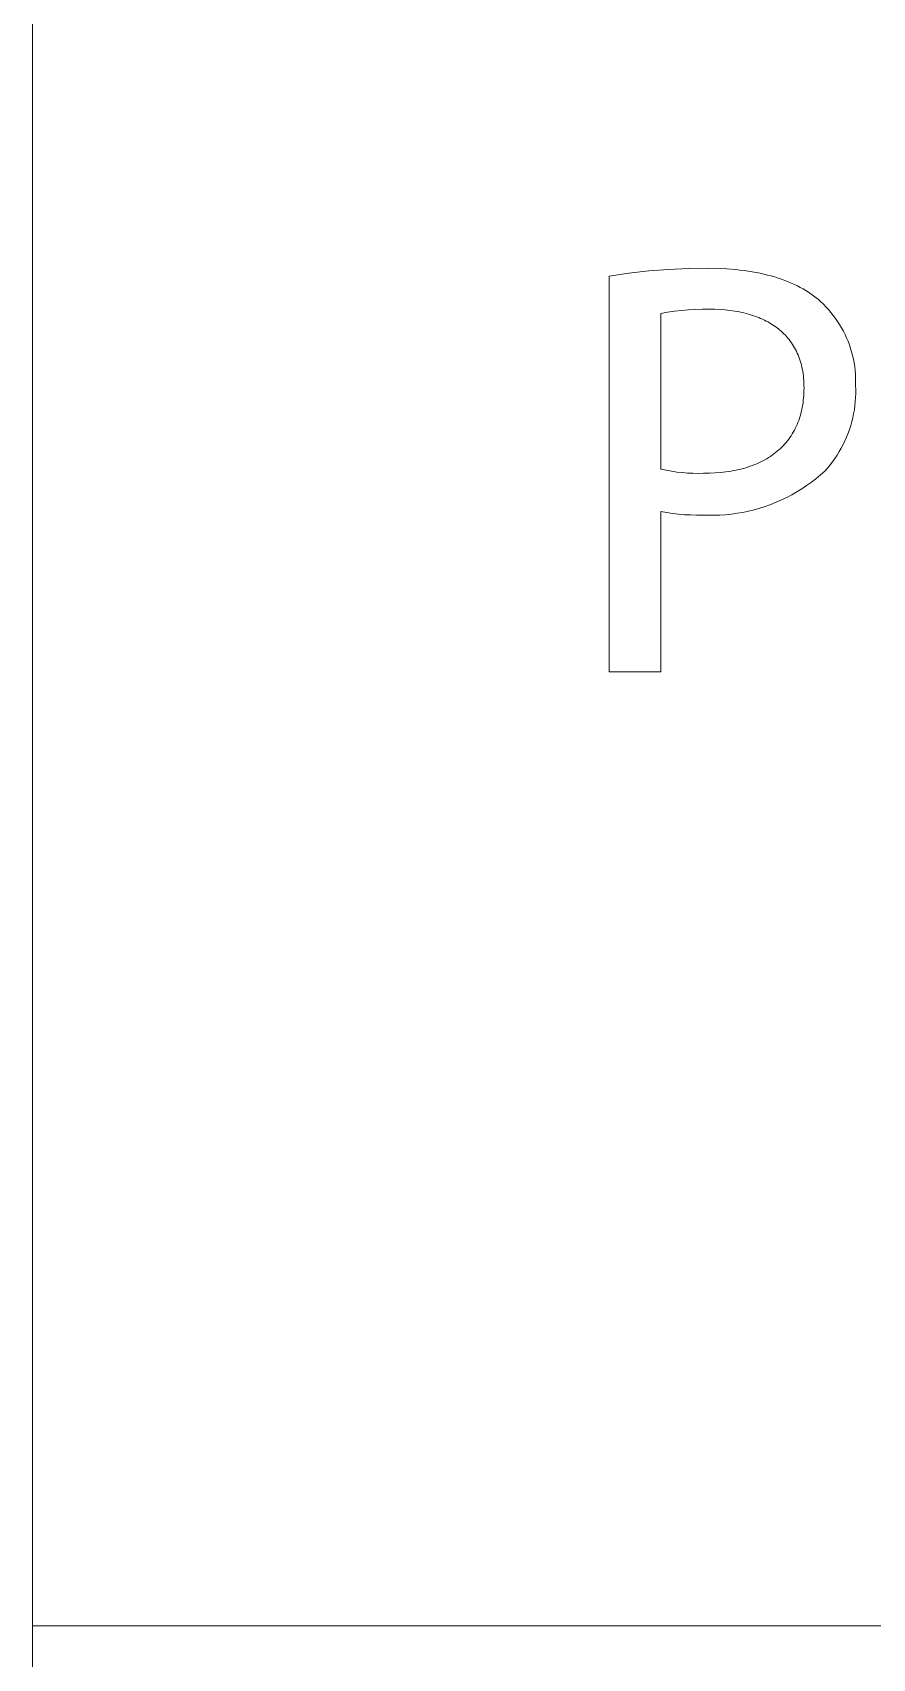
# Model space of a CAD drawing. Header units: millimetres. Extents: x -1246 to 2331, y -493 to 2006.
# Drawn here: x 979 to 1029.7, y -394.9 to -296.9 of the extents above; entities that cross this region are included whole.
import ezdxf

# ---------------------------------------------------------------- set-up
doc = ezdxf.new("R2010")
doc.units = ezdxf.units.MM
doc.header["$MEASUREMENT"] = 0
doc.layers.add('Domyślny', color=7, linetype='Continuous', true_color=0x000000)

msp = doc.modelspace()

# ---------------------------------------------------------------- linework, layer by layer
at = {"layer": 'Domyślny', "color": 18, "lineweight": 15, "true_color": 0x000000}
for p, q in [((979.012, -492.867), (979.012, -92.978)), ((1013.779, -311.571), (1014.968, -311.399)), ((1013.779, -335.419), (1013.779, -311.571)), ((1014.968, -311.399), (1016.161, -311.266)), ((1016.161, -311.266), (1017.359, -311.173)), ((1017.359, -311.173), (1018.559, -311.12)), ((1018.559, -311.12), (1019.759, -311.107)), ((1019.759, -311.107), (1020.328, -311.115)), ((1020.328, -311.115), (1020.877, -311.14)), ((1020.877, -311.14), (1021.407, -311.182)), ((1021.407, -311.182), (1021.664, -311.209)), ((1021.664, -311.209), (1021.917, -311.24)), ((1021.917, -311.24), (1022.165, -311.275)), ((1022.165, -311.275), (1022.408, -311.314)), ((1022.408, -311.314), (1022.646, -311.357)), ((1022.646, -311.357), (1022.879, -311.404)), ((1022.879, -311.404), (1023.107, -311.455)), ((1023.107, -311.455), (1023.331, -311.509)), ((1023.331, -311.509), (1023.55, -311.567)), ((1023.55, -311.567), (1023.763, -311.629)), ((1023.763, -311.629), (1023.972, -311.695)), ((1023.972, -311.695), (1024.176, -311.765)), ((1024.176, -311.765), (1024.376, -311.838)), ((1024.376, -311.838), (1024.57, -311.915)), ((1024.57, -311.915), (1024.759, -311.995)), ((1024.759, -311.995), (1024.944, -312.079)), ((1024.944, -312.079), (1025.124, -312.167)), ((1025.124, -312.167), (1025.299, -312.258)), ((1025.299, -312.258), (1025.469, -312.352)), ((1025.469, -312.352), (1025.635, -312.45)), ((1025.635, -312.45), (1025.795, -312.551)), ((1025.795, -312.551), (1025.951, -312.656)), ((1025.951, -312.656), (1026.102, -312.764)), ((1026.102, -312.764), (1026.248, -312.875)), ((1026.248, -312.875), (1026.389, -312.99)), ((1026.389, -312.99), (1026.525, -313.108)), ((1026.525, -313.108), (1026.689, -313.264)), ((1026.689, -313.264), (1026.848, -313.425)), ((1026.848, -313.425), (1027, -313.591)), ((1017.304, -313.756), (1016.889, -313.835)), ((1016.889, -313.835), (1016.889, -323.209)), ((1017.722, -313.692), (1017.304, -313.756)), ((1018.142, -313.641), (1017.722, -313.692)), ((1018.563, -313.603), (1018.142, -313.641)), ((1018.985, -313.579), (1018.563, -313.603)), ((1019.408, -313.569), (1018.985, -313.579)), ((1019.831, -313.573), (1019.408, -313.569)), ((1020.149, -313.577), (1019.831, -313.573)), ((1020.46, -313.591), (1020.149, -313.577)), ((1020.764, -313.613), (1020.46, -313.591)), ((1021.06, -313.645), (1020.764, -313.613)), ((1021.349, -313.686), (1021.06, -313.645)), ((1021.491, -313.709), (1021.349, -313.686)), ((1021.63, -313.735), (1021.491, -313.709)), ((1021.768, -313.764), (1021.63, -313.735)), ((1021.903, -313.794), (1021.768, -313.764)), ((1022.037, -313.827), (1021.903, -313.794)), ((1022.168, -313.863), (1022.037, -313.827)), ((1022.297, -313.9), (1022.168, -313.863)), ((1022.424, -313.94), (1022.297, -313.9)), ((1022.549, -313.982), (1022.424, -313.94)), ((1022.672, -314.026), (1022.549, -313.982)), ((1022.792, -314.073), (1022.672, -314.026)), ((1022.91, -314.122), (1022.792, -314.073)), ((1023.026, -314.173), (1022.91, -314.122)), ((1023.14, -314.227), (1023.026, -314.173)), ((1023.251, -314.283), (1023.14, -314.227)), ((1023.36, -314.341), (1023.251, -314.283)), ((1023.467, -314.402), (1023.36, -314.341)), ((1023.571, -314.465), (1023.467, -314.402)), ((1023.673, -314.53), (1023.571, -314.465)), ((1023.773, -314.598), (1023.673, -314.53)), ((1027, -313.591), (1027.147, -313.763)), ((1027.147, -313.763), (1027.288, -313.94)), ((1027.288, -313.94), (1027.422, -314.121)), ((1027.422, -314.121), (1027.551, -314.307)), ((1027.551, -314.307), (1027.672, -314.497)), ((1027.672, -314.497), (1027.787, -314.692)), ((1023.87, -314.668), (1023.773, -314.598)), ((1023.964, -314.74), (1023.87, -314.668)), ((1024.056, -314.815), (1023.964, -314.74)), ((1024.146, -314.892), (1024.056, -314.815)), ((1024.233, -314.971), (1024.146, -314.892)), ((1024.317, -315.052), (1024.233, -314.971)), ((1024.399, -315.136), (1024.317, -315.052)), ((1024.478, -315.223), (1024.399, -315.136)), ((1024.554, -315.311), (1024.478, -315.223)), ((1024.628, -315.402), (1024.554, -315.311)), ((1024.699, -315.496), (1024.628, -315.402)), ((1024.767, -315.592), (1024.699, -315.496)), ((1027.787, -314.692), (1027.895, -314.89)), ((1027.895, -314.89), (1027.997, -315.092)), ((1027.997, -315.092), (1028.091, -315.298)), ((1028.091, -315.298), (1028.178, -315.506)), ((1028.178, -315.506), (1028.258, -315.717)), ((1024.832, -315.69), (1024.767, -315.592)), ((1024.895, -315.79), (1024.832, -315.69)), ((1024.955, -315.893), (1024.895, -315.79)), ((1025.012, -315.998), (1024.955, -315.893)), ((1025.066, -316.106), (1025.012, -315.998)), ((1025.118, -316.216), (1025.066, -316.106)), ((1025.166, -316.328), (1025.118, -316.216)), ((1025.211, -316.443), (1025.166, -316.328)), ((1025.254, -316.56), (1025.211, -316.443)), ((1028.258, -315.717), (1028.33, -315.931)), ((1028.33, -315.931), (1028.395, -316.148)), ((1028.395, -316.148), (1028.452, -316.366)), ((1028.452, -316.366), (1028.502, -316.587)), ((1025.293, -316.68), (1025.254, -316.56)), ((1025.33, -316.802), (1025.293, -316.68)), ((1025.363, -316.926), (1025.33, -316.802)), ((1025.394, -317.053), (1025.363, -316.926)), ((1025.421, -317.182), (1025.394, -317.053)), ((1025.445, -317.313), (1025.421, -317.182)), ((1025.466, -317.447), (1025.445, -317.313)), ((1025.484, -317.584), (1025.466, -317.447)), ((1028.502, -316.587), (1028.544, -316.809)), ((1028.544, -316.809), (1028.579, -317.032)), ((1028.579, -317.032), (1028.605, -317.256)), ((1028.605, -317.256), (1028.624, -317.481)), ((1025.499, -317.722), (1025.484, -317.584)), ((1025.51, -317.864), (1025.499, -317.722)), ((1025.518, -318.007), (1025.51, -317.864)), ((1025.523, -318.153), (1025.518, -318.007)), ((1025.525, -318.302), (1025.523, -318.153)), ((1025.523, -318.457), (1025.525, -318.302)), ((1028.624, -317.481), (1028.635, -317.707)), ((1028.638, -317.933), (1028.634, -318.159)), ((1028.634, -318.159), (1028.642, -318.404)), ((1028.635, -317.707), (1028.638, -317.933)), ((1028.642, -318.404), (1028.643, -318.649)), ((1025.419, -319.481), (1025.444, -319.341)), ((1025.444, -319.341), (1025.465, -319.2)), ((1025.465, -319.2), (1025.483, -319.056)), ((1025.483, -319.056), (1025.498, -318.909)), ((1025.498, -318.909), (1025.51, -318.761)), ((1025.51, -318.761), (1025.518, -318.61)), ((1025.518, -318.61), (1025.523, -318.457)), ((1028.592, -319.383), (1028.558, -319.626)), ((1028.617, -319.139), (1028.592, -319.383)), ((1028.634, -318.894), (1028.617, -319.139)), ((1028.643, -318.649), (1028.634, -318.894)), ((1025.109, -320.515), (1025.158, -320.394)), ((1025.158, -320.394), (1025.205, -320.27)), ((1025.205, -320.27), (1025.248, -320.144)), ((1025.248, -320.144), (1025.289, -320.016)), ((1025.289, -320.016), (1025.326, -319.886)), ((1025.326, -319.886), (1025.36, -319.753)), ((1025.36, -319.753), (1025.391, -319.618)), ((1025.391, -319.618), (1025.419, -319.481)), ((1028.407, -320.345), (1028.34, -320.581)), ((1028.466, -320.107), (1028.407, -320.345)), ((1028.516, -319.867), (1028.466, -320.107)), ((1028.558, -319.626), (1028.516, -319.867)), ((1024.603, -321.399), (1024.676, -321.297)), ((1024.676, -321.297), (1024.747, -321.192)), ((1024.747, -321.192), (1024.815, -321.085)), ((1024.815, -321.085), (1024.879, -320.976)), ((1024.879, -320.976), (1024.941, -320.864)), ((1024.941, -320.864), (1025, -320.75)), ((1025, -320.75), (1025.056, -320.634)), ((1025.056, -320.634), (1025.109, -320.515)), ((1028.092, -321.274), (1027.993, -321.498)), ((1028.183, -321.046), (1028.092, -321.274)), ((1028.266, -320.815), (1028.183, -321.046)), ((1028.34, -320.581), (1028.266, -320.815)), ((1023.498, -322.439), (1023.605, -322.366)), ((1023.605, -322.366), (1023.71, -322.29)), ((1023.71, -322.29), (1023.812, -322.212)), ((1023.812, -322.212), (1023.911, -322.131)), ((1023.911, -322.131), (1024.007, -322.048)), ((1024.007, -322.048), (1024.101, -321.963)), ((1024.101, -321.963), (1024.191, -321.875)), ((1024.191, -321.875), (1024.279, -321.785)), ((1024.279, -321.785), (1024.364, -321.692)), ((1024.364, -321.692), (1024.447, -321.597)), ((1024.447, -321.597), (1024.526, -321.499)), ((1024.526, -321.499), (1024.603, -321.399)), ((1027.523, -322.358), (1027.387, -322.562)), ((1027.651, -322.149), (1027.523, -322.358)), ((1027.773, -321.936), (1027.651, -322.149)), ((1027.887, -321.719), (1027.773, -321.936)), ((1027.993, -321.498), (1027.887, -321.719)), ((1016.889, -323.209), (1017.207, -323.277)), ((1017.207, -323.277), (1017.527, -323.335)), ((1017.527, -323.335), (1017.849, -323.382)), ((1020.972, -323.352), (1021.127, -323.327)), ((1021.127, -323.327), (1021.279, -323.3)), ((1021.279, -323.3), (1021.43, -323.269)), ((1021.43, -323.269), (1021.578, -323.237)), ((1021.578, -323.237), (1021.723, -323.201)), ((1021.723, -323.201), (1021.866, -323.163)), ((1021.866, -323.163), (1022.007, -323.123)), ((1022.007, -323.123), (1022.145, -323.08)), ((1022.145, -323.08), (1022.281, -323.034)), ((1022.281, -323.034), (1022.414, -322.986)), ((1022.414, -322.986), (1022.545, -322.935)), ((1022.545, -322.935), (1022.673, -322.882)), ((1022.673, -322.882), (1022.799, -322.826)), ((1022.799, -322.826), (1022.922, -322.768)), ((1022.922, -322.768), (1023.042, -322.707)), ((1023.042, -322.707), (1023.16, -322.644)), ((1023.16, -322.644), (1023.275, -322.578)), ((1023.275, -322.578), (1023.388, -322.51)), ((1023.388, -322.51), (1023.498, -322.439)), ((1026.776, -323.329), (1026.514, -323.561)), ((1026.938, -323.145), (1026.776, -323.329)), ((1027.094, -322.956), (1026.938, -323.145)), ((1027.244, -322.762), (1027.094, -322.956)), ((1027.387, -322.562), (1027.244, -322.762)), ((1017.849, -323.382), (1018.173, -323.419)), ((1018.173, -323.419), (1018.497, -323.445)), ((1018.497, -323.445), (1018.822, -323.46)), ((1018.822, -323.46), (1019.148, -323.465)), ((1019.148, -323.465), (1019.473, -323.46)), ((1019.473, -323.46), (1019.822, -323.454)), ((1019.822, -323.454), (1020.162, -323.438)), ((1020.162, -323.438), (1020.493, -323.412)), ((1020.493, -323.412), (1020.655, -323.395)), ((1020.655, -323.395), (1020.814, -323.375)), ((1020.814, -323.375), (1020.972, -323.352)), ((1025.684, -324.202), (1025.393, -324.396)), ((1025.968, -323.998), (1025.684, -324.202)), ((1026.245, -323.784), (1025.968, -323.998)), ((1026.514, -323.561), (1026.245, -323.784)), ((1023.846, -325.208), (1023.521, -325.338)), ((1024.166, -325.068), (1023.846, -325.208)), ((1024.481, -324.916), (1024.166, -325.068)), ((1024.791, -324.753), (1024.481, -324.916)), ((1025.095, -324.58), (1024.791, -324.753)), ((1025.393, -324.396), (1025.095, -324.58)), ((1017.244, -325.825), (1016.889, -325.759)), ((1016.889, -325.759), (1016.889, -335.419)), ((1017.601, -325.88), (1017.244, -325.825)), ((1017.959, -325.922), (1017.601, -325.88)), ((1018.319, -325.953), (1017.959, -325.922)), ((1018.68, -325.972), (1018.319, -325.953)), ((1019.041, -325.978), (1018.68, -325.972)), ((1019.402, -325.973), (1019.041, -325.978)), ((1019.752, -325.986), (1019.402, -325.973)), ((1020.101, -325.988), (1019.752, -325.986)), ((1020.451, -325.977), (1020.101, -325.988)), ((1020.8, -325.954), (1020.451, -325.977)), ((1021.148, -325.918), (1020.8, -325.954)), ((1021.495, -325.871), (1021.148, -325.918)), ((1021.839, -325.812), (1021.495, -325.871)), ((1022.182, -325.741), (1021.839, -325.812)), ((1022.522, -325.657), (1022.182, -325.741)), ((1022.858, -325.562), (1022.522, -325.657)), ((1023.192, -325.456), (1022.858, -325.562)), ((1023.521, -325.338), (1023.192, -325.456)), ((1016.889, -335.419), (1013.779, -335.419)), ((979.012, -392.905), (2327.486, -392.905))]:
    msp.add_line(p, q, dxfattribs=at)

doc.saveas('drawing.dxf')
